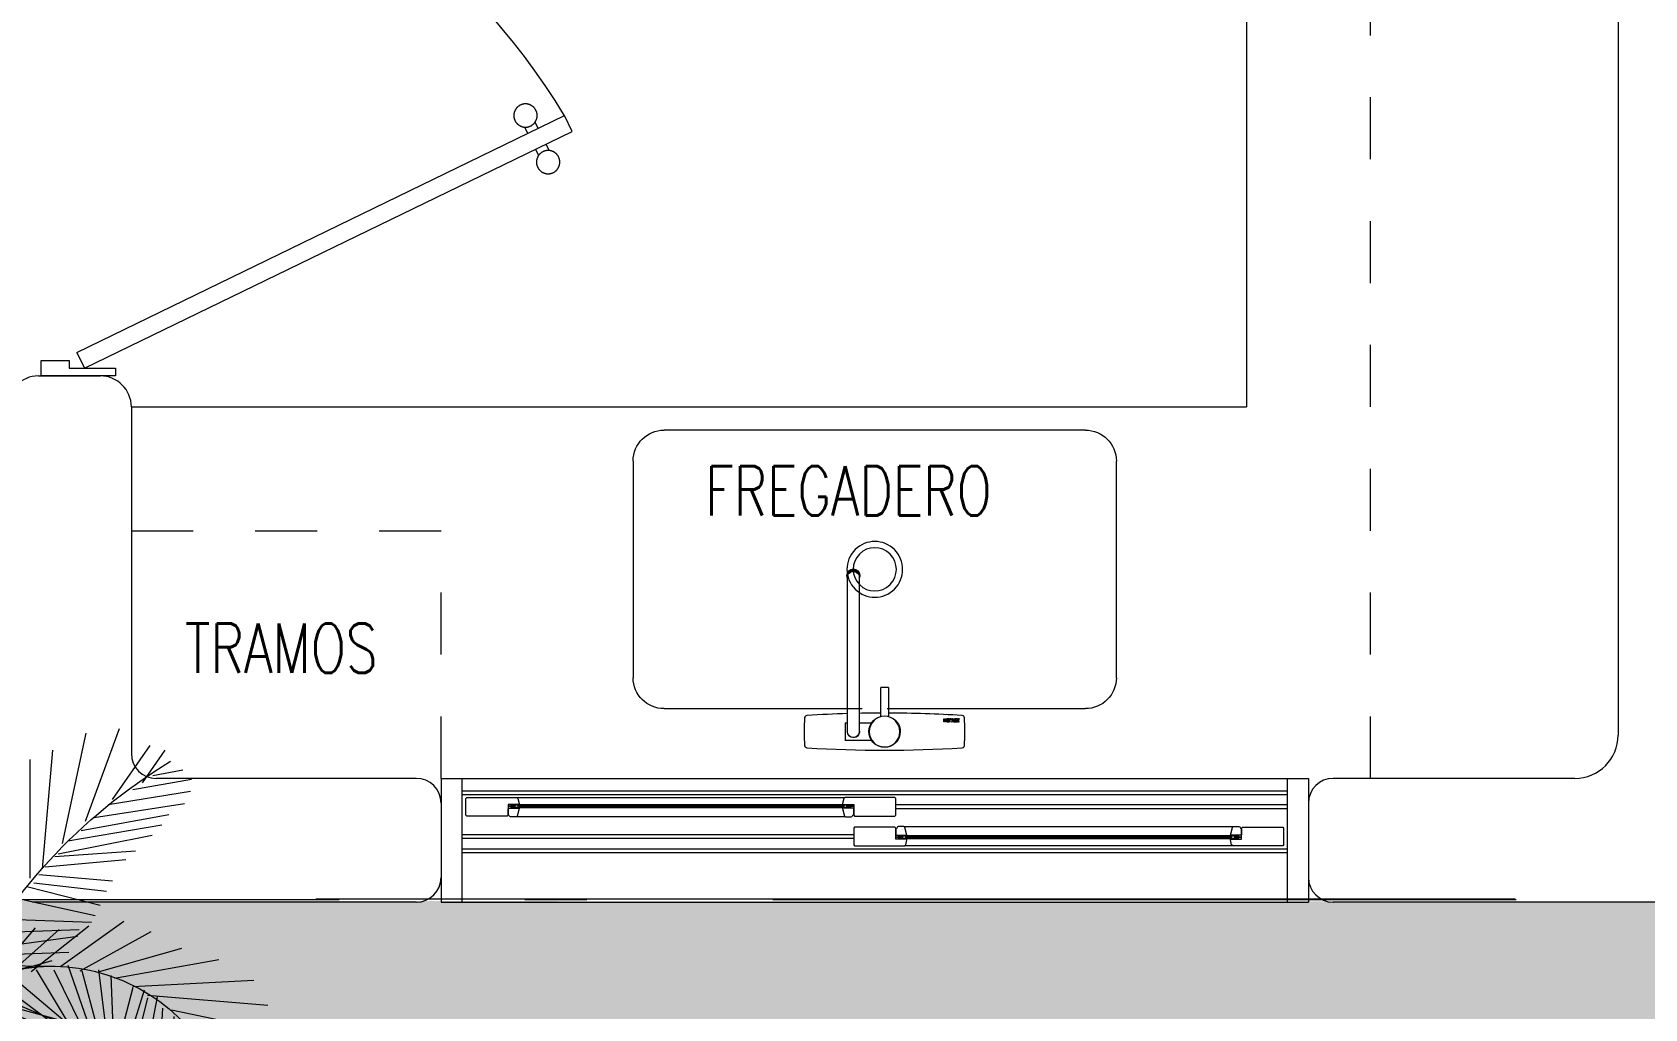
# Model space of a CAD drawing. Header units: metres. Extents: x 8 to 2416, y -346 to 476.
# Drawn here: x 43.992 to 46.594, y 32.781 to 34.359 of the extents above; entities that cross this region are included whole.
import ezdxf

# ---------------------------------------------------------------- set-up
doc = ezdxf.new("R2010")
doc.units = ezdxf.units.M
for name, pattern in [('0', [0]), ('ACAD_ISO10W100', [18, 12, -3, 0, -3]), ('DASHED', [0.75, 0.5, -0.25])]:
    doc.linetypes.add(name, pattern=pattern)
doc.layers.get('0').update_dxf_attribs({"color": 250, "linetype": '0', "lineweight": 20})
for name, color, linetype, lineweight in [('01a_Mobiliario', 250, 'Continuous', 0), ('A-DOOR', 35, 'Continuous', 5), ('A-WALL', 250, 'Continuous', 20), ('ARBOLES', 86, 'Continuous', 0), ('baños', 140, 'Continuous', 0), ('cristales', 131, 'Continuous', 0), ('MOB FIJOS', 251, 'Continuous', 0), ('piso', 253, 'Continuous', 0), ('PROYECCION', 9, 'DASHED', 0), ('textos', 7, 'Continuous', 0)]:
    doc.layers.add(name, color=color, linetype=linetype, lineweight=lineweight)
doc.layers.add('grama', color=7, linetype='Continuous', lineweight=0, true_color=0x698c45)
doc.layers.add('SOLAR', color=7, linetype='ACAD_ISO10W100', lineweight=9, true_color=0xff1414)
doc.styles.add('Arch-Dim', font='romans.shx', dxfattribs={"width": 0.75})

# ---------------------------------------------------------------- blocks, each defined once
blk = doc.blocks.new('arbol4')
at = {"layer": 'ARBOLES', "color": 252, "true_color": 0x8da178}
for p, q in [((1294.1057, 72.2892), (1294.0831, 72.3873)), ((1294.0817, 72.3133), (1294.059, 72.3631)), ((1294.1298, 72.253), (1294.11, 72.3782)), ((1294.151, 72.2182), (1294.1369, 72.3752)), ((1294.0803, 72.3164), (1294.0265, 72.3465)), ((1294.1666, 72.1926), (1294.1666, 72.3435)), ((1294.4554, 72.2949), (1294.4229, 72.3504)), ((1294.0916, 72.2982), (1293.9954, 72.3254)), ((1294.1779, 72.1609), (1294.1935, 72.3314)), ((1294.4481, 72.269), (1294.389, 72.3136)), ((1294.4499, 72.2407), (1294.4774, 72.3207)), ((1294.1213, 72.265), (1293.9982, 72.2922)), ((1294.1864, 72.1428), (1294.2133, 72.2937)), ((1294.1977, 72.1186), (1294.2288, 72.2892)), ((1294.4446, 72.2018), (1294.4886, 72.2856)), ((1294.1439, 72.2288), (1294.0208, 72.2575)), ((1294.4526, 72.254), (1294.3716, 72.2805)), ((1293.8751, 72.1533), (1293.851, 72.2348)), ((1293.9034, 72.1428), (1293.8694, 72.2318)), ((1293.9373, 72.1246), (1293.8807, 72.2333)), ((1293.9671, 72.1065), (1293.9034, 72.2318)), ((1294.2034, 72.0945), (1294.2444, 72.2469)), ((1294.4498, 72.233), (1294.3626, 72.2187)), ((1294.4511, 72.2457), (1294.3698, 72.2491)), ((1294.4389, 72.1719), (1294.4946, 72.2391)), ((1293.8454, 72.1684), (1293.8284, 72.2137)), ((1294.018, 72.0673), (1293.9345, 72.2182)), ((1294.1609, 72.1971), (1294.0378, 72.2258)), ((1294.2104, 72.0658), (1294.267, 72.2243)), ((1294.4502, 72.2041), (1294.3575, 72.2074)), ((1294.4309, 72.1396), (1294.5022, 72.2085)), ((1294.0421, 72.0597), (1293.9812, 72.185)), ((1294.1765, 72.1639), (1294.0604, 72.188)), ((1294.442, 72.1763), (1294.3548, 72.1941)), ((1294.4248, 72.1187), (1294.5035, 72.1815)), ((1293.8553, 72.1609), (1293.7944, 72.1624)), ((1294.0774, 72.0326), (1294.018, 72.1533)), ((1294.1892, 72.1307), (1294.0746, 72.1548)), ((1294.2203, 72.028), (1294.2826, 72.1594)), ((1294.4132, 72.1033), (1294.3245, 72.1526)), ((1294.4271, 72.1289), (1294.3388, 72.1615)), ((1294.4364, 72.1541), (1294.3517, 72.1699)), ((1294.6378, 72.0386), (1294.6052, 72.1594)), ((1294.6505, 72.0824), (1294.6435, 72.1594)), ((1293.9062, 72.1397), (1293.7788, 72.1096)), ((1293.9288, 72.1262), (1293.8114, 72.0628)), ((1294.1213, 71.9903), (1294.0562, 72.1292)), ((1294.3875, 72.0545), (1294.3099, 72.1283)), ((1294.4098, 72.0836), (1294.3234, 72.1353)), ((1294.3822, 72.0356), (1294.5063, 72.1307)), ((1294.4025, 72.0775), (1294.5002, 72.1496)), ((1294.6251, 72.0114), (1294.5939, 72.1397)), ((1293.9586, 72.1111), (1293.8567, 72.0416)), ((1294.202, 72.096), (1294.0788, 72.1231)), ((1294.1538, 71.9586), (1294.0887, 72.1065)), ((1294.2218, 71.9812), (1294.2968, 72.1231)), ((1294.3527, 71.996), (1294.2816, 72.106)), ((1294.3735, 72.0289), (1294.2987, 72.116)), ((1294.6052, 71.9737), (1294.584, 72.1141)), ((1293.9869, 72.096), (1293.9161, 72.0114)), ((1294.0137, 72.0779), (1293.9543, 71.9873)), ((1294.2048, 72.0748), (1294.1001, 72.0794)), ((1294.185, 71.9254), (1294.1284, 72.0839)), ((1294.2189, 71.948), (1294.2953, 72.0869)), ((1294.3125, 71.9627), (1294.2568, 72.0867)), ((1294.3606, 72.0007), (1294.4774, 72.0898)), ((1294.5869, 71.9526), (1294.5784, 72.0748)), ((1294.6364, 72.028), (1294.6817, 72.0869)), ((1294.2161, 72.0341), (1294.1071, 72.0567)), ((1294.1991, 71.9073), (1294.1737, 72.0522)), ((1294.2189, 71.9194), (1294.3067, 72.0643)), ((1294.2905, 71.9368), (1294.2409, 72.0618)), ((1294.5628, 71.9269), (1294.5628, 72.0643)), ((1294.059, 72.0462), (1293.9642, 71.9631)), ((1294.2203, 71.9722), (1294.127, 72.022)), ((1294.266, 71.913), (1294.2243, 72.0428)), ((1294.3202, 71.9597), (1294.443, 72.0345)), ((1294.5359, 71.8952), (1294.5104, 72.025)), ((1294.5444, 71.9133), (1294.5373, 72.0326)), ((1294.6137, 71.9903), (1294.7001, 72.0326)), ((1294.0958, 71.9979), (1293.9642, 71.9435)), ((1294.2175, 71.9163), (1294.1383, 72.0099)), ((1294.2274, 71.8957), (1294.1998, 72.019)), ((1294.2161, 71.8907), (1294.3067, 72.0129)), ((1294.2175, 71.9103), (1294.3038, 72.019)), ((1294.5203, 71.8967), (1294.4949, 71.9979)), ((1293.9784, 71.8514), (1293.9402, 71.9722)), ((1293.9939, 71.856), (1293.9699, 71.9843)), ((1294.1397, 71.9722), (1293.9854, 71.9254)), ((1294.0137, 71.8605), (1293.9996, 71.9948)), ((1294.0505, 71.8545), (1294.018, 71.9812)), ((1294.1029, 71.868), (1294.0364, 71.9692)), ((1294.2797, 71.9233), (1294.4037, 71.9909)), ((1294.4411, 71.8514), (1294.4553, 71.9692)), ((1294.4609, 71.8605), (1294.4652, 71.9737)), ((1294.4963, 71.8801), (1294.4722, 71.9722)), ((1294.5147, 71.8846), (1294.4864, 71.9752)), ((1294.5869, 71.9496), (1294.7029, 71.9903)), ((1293.9515, 71.8545), (1293.9048, 71.9556)), ((1294.1538, 71.8741), (1294.0619, 71.9586)), ((1294.1878, 71.8846), (1294.0972, 71.9526)), ((1294.2133, 71.8862), (1294.1284, 71.9511)), ((1294.255, 71.904), (1294.3687, 71.949)), ((1294.3406, 71.8514), (1294.4001, 71.9511)), ((1294.3689, 71.8514), (1294.4142, 71.9435)), ((1294.3916, 71.8439), (1294.4312, 71.9586)), ((1294.4142, 71.8529), (1294.4383, 71.9435)), ((1294.5586, 71.9163), (1294.71, 71.948)), ((1293.909, 71.8545), (1293.7859, 71.9194)), ((1293.926, 71.862), (1293.8255, 71.939)), ((1293.9345, 71.856), (1293.8765, 71.939)), ((1294.1793, 71.9284), (1293.9939, 71.9163)), ((1294.2276, 71.8912), (1294.3757, 71.932)), ((1294.2402, 71.8786), (1294.3661, 71.9314)), ((1294.2699, 71.865), (1294.3675, 71.9375)), ((1294.2996, 71.8605), (1294.3902, 71.9375)), ((1293.8071, 71.8605), (1293.7208, 71.8967)), ((1293.8496, 71.8575), (1293.7562, 71.9073)), ((1294.2005, 71.9028), (1294.0477, 71.8967)), ((1294.5203, 71.8922), (1294.7142, 71.9088)), ((1294.1255, 71.8711), (1294.0435, 71.7322)), ((1294.1538, 71.8786), (1294.0831, 71.7518)), ((1294.2107, 71.8656), (1294.0938, 71.8105)), ((1294.1765, 71.8816), (1294.1241, 71.776)), ((1294.192, 71.8816), (1294.1538, 71.7895)), ((1294.2062, 71.8831), (1294.1751, 71.7941)), ((1294.2133, 71.8801), (1294.2062, 71.6733)), ((1294.2246, 71.8771), (1294.3661, 71.8363)), ((1294.2274, 71.8695), (1294.3477, 71.8424)), ((1294.2331, 71.8741), (1294.3137, 71.7639)), ((1294.4666, 71.865), (1294.635, 71.8348)), ((1294.4963, 71.8786), (1294.6916, 71.868)), ((1293.7902, 71.8635), (1293.7237, 71.8348)), ((1293.851, 71.859), (1293.7562, 71.8107)), ((1293.8963, 71.856), (1293.7888, 71.7895)), ((1293.9189, 71.8499), (1293.8043, 71.7714)), ((1293.9515, 71.8575), (1293.8284, 71.7563)), ((1293.984, 71.856), (1293.8609, 71.7397)), ((1294.0137, 71.8545), (1293.8991, 71.7367)), ((1294.0477, 71.8545), (1293.943, 71.7397)), ((1294.0788, 71.8605), (1293.9685, 71.7231)), ((1294.0987, 71.859), (1294.0053, 71.7292)), ((1294.2101, 71.8611), (1294.2966, 71.7117)), ((1294.2331, 71.8499), (1294.2359, 71.6386)), ((1294.2387, 71.8439), (1294.3675, 71.8454)), ((1294.2727, 71.862), (1294.3392, 71.7835)), ((1294.2996, 71.856), (1294.3774, 71.7865)), ((1294.3321, 71.8545), (1294.4255, 71.7805)), ((1294.3803, 71.8454), (1294.4821, 71.7729)), ((1294.4114, 71.8529), (1294.526, 71.7895)), ((1294.4425, 71.8545), (1294.5755, 71.8167)), ((1294.2039, 71.8239), (1294.0782, 71.811)), ((1294.2458, 71.8288), (1294.393, 71.8228)), ((1294.2557, 71.8182), (1294.4071, 71.7971)), ((1294.1856, 71.8034), (1294.0647, 71.7944)), ((1294.1762, 71.7741), (1294.0727, 71.7903)), ((1294.1978, 71.8094), (1294.2781, 71.7003)), ((1294.2642, 71.7956), (1294.2444, 71.5963)), ((1294.277, 71.7911), (1294.41, 71.7865)), ((1294.1497, 71.7227), (1294.064, 71.7671)), ((1294.1644, 71.7483), (1294.07, 71.78)), ((1294.1814, 71.7811), (1294.2506, 71.6414)), ((1294.2826, 71.776), (1294.2685, 71.551)), ((1294.2939, 71.7699), (1294.4298, 71.7745)), ((1294.3137, 71.7367), (1294.4354, 71.7639)), ((1294.1285, 71.6798), (1294.0458, 71.7359)), ((1294.1414, 71.7025), (1294.0551, 71.753)), ((1294.1703, 71.7505), (1294.208, 71.5753)), ((1294.3081, 71.7352), (1294.2968, 71.5163)), ((1294.3251, 71.7171), (1294.4439, 71.7473)), ((1294.1091, 71.6503), (1294.0359, 71.7144)), ((1294.3364, 71.7111), (1294.4538, 71.7246)), ((1294.089, 71.627), (1294.0263, 71.6943)), ((1294.1438, 71.6991), (1294.1607, 71.5403)), ((1294.3307, 71.7035), (1294.3307, 71.5118)), ((1294.3449, 71.6975), (1294.4637, 71.708)), ((1294.3505, 71.6884), (1294.3675, 71.4967)), ((1294.3548, 71.6854), (1294.485, 71.6733)), ((1294.0751, 71.6074), (1294.0068, 71.6755)), ((1294.1203, 71.6595), (1294.1249, 71.5053)), ((1294.5005, 71.6597), (1294.3703, 71.6688)), ((1294.376, 71.6643), (1294.5274, 71.6341)), ((1294.0665, 71.607), (1293.9911, 71.6531)), ((1294.3831, 71.6477), (1294.4213, 71.4695)), ((1294.3916, 71.6431), (1294.543, 71.6175)), ((1294.0638, 71.5967), (1293.9693, 71.6163)), ((1294.0946, 71.6263), (1294.0896, 71.4747)), ((1294.4128, 71.6265), (1294.5543, 71.6009)), ((1294.4199, 71.6114), (1294.4751, 71.462)), ((1294.434, 71.6054), (1294.5798, 71.5827)), ((1294.0536, 71.5843), (1293.929, 71.591)), ((1294.066, 71.5919), (1294.044, 71.441)), ((1294.4567, 71.5843), (1294.5897, 71.5631)), ((1294.0391, 71.5709), (1293.9107, 71.5599)), ((1294.0359, 71.5683), (1294.0074, 71.4335)), ((1294.4637, 71.5767), (1294.5246, 71.4892)), ((1294.4963, 71.5601), (1294.5911, 71.5435)), ((1294.0168, 71.5525), (1293.8827, 71.53)), ((1293.998, 71.5396), (1293.9678, 71.4476)), ((1294.5119, 71.5495), (1294.5486, 71.4967)), ((1294.5288, 71.5375), (1294.5769, 71.5284))]:
    blk.add_line(p, q, dxfattribs=at)
blk.add_circle((1294.2168, 71.886), 0.0272, dxfattribs=at)
for centre, radius, start, end in [((1293.7028, 71.9589), 0.5191, 351.935, 49.7903), ((1294.0057, 72.282), 0.4487, 298.0575, 7.0723), ((1293.5024, 71.3319), 0.9041, 37.8019, 70.1579), ((1294.3655, 72.1407), 0.2949, 239.7144, 357.8335), ((1293.9421, 73.0073), 1.1544, 258.4255, 283.7644), ((1293.602, 72.0232), 0.6299, 299.7081, 347.4206), ((1295.0272, 72.287), 0.9041, 206.3271, 238.6831)]:
    blk.add_arc(centre, radius, start, end, dxfattribs=at)
blk = doc.blocks.new('puerta 1.00')
at = {"layer": 'A-DOOR'}
for p, q in [((-0.15, -0.0125), (-0.9369, -0.3949)), ((-0.1376, -0.038), (-0.15, -0.0125)), ((-0.1376, -0.038), (-0.9245, -0.4204)), ((-0.8946, -0.3743), (-0.8996, -0.3641)), ((-0.8777, -0.3661), (-0.8826, -0.3559)), ((-0.9369, -0.3949), (-0.9245, -0.4204)), ((-0.8822, -0.3998), (-0.8772, -0.4101)), ((-0.8653, -0.3916), (-0.8603, -0.4018))]:
    blk.add_line(p, q, dxfattribs=at)
for points in [[(-0.08, 0), (-0.08, -0.025), (-0.125, -0.025), (-0.125, -0.0125), (-0.2, -0.0125), (-0.2, 0), (-0.08, 0)], [(-0.08, -0.95), (-0.08, -0.925), (-0.125, -0.925), (-0.125, -0.9375), (-0.2, -0.9375), (-0.2, -0.95), (-0.08, -0.95)]]:
    blk.add_lwpolyline(points, dxfattribs=at)
blk.add_arc((0.0366, 0.1602), 1.1229, 211.1336, 257.8343, dxfattribs=at)
for points in [[(-0.8982, -0.3642), (-0.9033, -0.3642), (-0.912, -0.3591), (-0.917, -0.3504), (-0.917, -0.3403), (-0.912, -0.3316), (-0.9033, -0.3265), (-0.8932, -0.3265), (-0.8844, -0.3316), (-0.8794, -0.3403), (-0.8794, -0.3504), (-0.8844, -0.3591), (-0.8932, -0.3642), (-0.8982, -0.3642)], [(-0.8617, -0.4394), (-0.8667, -0.4394), (-0.8754, -0.4344), (-0.8805, -0.4256), (-0.8805, -0.4156), (-0.8754, -0.4068), (-0.8667, -0.4018), (-0.8566, -0.4018), (-0.8479, -0.4068), (-0.8428, -0.4156), (-0.8428, -0.4257), (-0.8479, -0.4344), (-0.8566, -0.4394), (-0.8617, -0.4394)]]:
    blk.add_open_spline(points, degree=2, dxfattribs=at)
blk = doc.blocks.new('A$C531dc7ba')
at = {"layer": 'A-DOOR'}
for p, q in [((0, 0.2), (1.4, 0.2)), ((0, 0.2), (0, 0)), ((0.034, 0), (0.034, 0.2)), ((1.366, 0), (1.366, 0.2)), ((1.4, 0.2), (1.4, 0)), ((0.034, 0.18), (1.366, 0.18)), ((0.04, 0.1675), (0.0415, 0.169)), ((0.04, 0.1405), (0.04, 0.1675)), ((0.0415, 0.169), (0.1221, 0.169)), ((0.1255, 0.158), (0.108, 0.158)), ((0.108, 0.158), (0.108, 0.1405)), ((0.113, 0.157), (0.119, 0.153)), ((0.113, 0.153), (0.119, 0.157)), ((0.1221, 0.169), (0.124, 0.1675)), ((0.1221, 0.169), (0.6519, 0.169)), ((0.124, 0.1675), (0.126, 0.1595)), ((0.126, 0.1585), (0.1255, 0.158)), ((0.126, 0.1595), (0.126, 0.1585)), ((0.65, 0.1675), (0.648, 0.1595)), ((0.648, 0.1595), (0.648, 0.1585)), ((0.648, 0.1585), (0.6485, 0.158)), ((0.6485, 0.158), (0.666, 0.158)), ((0.6519, 0.169), (0.65, 0.1675)), ((0.7325, 0.169), (0.6519, 0.169)), ((0.661, 0.157), (0.655, 0.153)), ((0.661, 0.153), (0.655, 0.157)), ((0.666, 0.158), (0.666, 0.1405)), ((0.734, 0.1675), (0.7325, 0.169)), ((0.734, 0.1405), (0.734, 0.1675)), ((0.0415, 0.139), (0.04, 0.1405)), ((0.1065, 0.139), (0.0415, 0.139)), ((0.108, 0.1405), (0.1065, 0.139)), ((0.108, 0.155), (0.113, 0.155)), ((0.108, 0.155), (0.113, 0.155)), ((0.6528, 0.138), (0.1212, 0.138)), ((0.666, 0.155), (0.661, 0.155)), ((0.666, 0.155), (0.661, 0.155)), ((0.666, 0.1405), (0.6675, 0.139)), ((0.6675, 0.139), (0.7325, 0.139)), ((0.734, 0.1405), (0.7325, 0.139)), ((0.6675, 0.121), (0.666, 0.1195)), ((0.666, 0.1195), (0.666, 0.0925)), ((0.7325, 0.121), (0.6675, 0.121)), ((0.734, 0.1195), (0.7325, 0.121)), ((0.734, 0.102), (0.734, 0.1195)), ((0.734, 0.105), (0.739, 0.105)), ((0.734, 0.105), (0.739, 0.105)), ((0.739, 0.103), (0.745, 0.107)), ((0.739, 0.107), (0.745, 0.103)), ((0.7472, 0.122), (1.2788, 0.122)), ((1.287, 0.103), (1.281, 0.107)), ((1.287, 0.107), (1.281, 0.103)), ((1.292, 0.105), (1.287, 0.105)), ((1.292, 0.105), (1.287, 0.105)), ((1.292, 0.1195), (1.2935, 0.121)), ((1.292, 0.102), (1.292, 0.1195)), ((1.2935, 0.121), (1.3585, 0.121)), ((1.3585, 0.121), (1.36, 0.1195)), ((1.36, 0.1195), (1.36, 0.0925)), ((0.034, 0.08), (1.366, 0.08)), ((0.666, 0.0925), (0.6675, 0.091)), ((0.6675, 0.091), (0.7481, 0.091)), ((0.7515, 0.102), (0.734, 0.102)), ((0.7481, 0.091), (0.75, 0.0925)), ((1.2779, 0.091), (0.7481, 0.091)), ((0.75, 0.0925), (0.752, 0.1005)), ((0.752, 0.1015), (0.7515, 0.102)), ((0.752, 0.1005), (0.752, 0.1015)), ((1.274, 0.1015), (1.2745, 0.102)), ((1.274, 0.1005), (1.274, 0.1015)), ((1.276, 0.0925), (1.274, 0.1005)), ((1.2745, 0.102), (1.292, 0.102)), ((1.2779, 0.091), (1.276, 0.0925)), ((1.3585, 0.091), (1.2779, 0.091)), ((1.36, 0.0925), (1.3585, 0.091)), ((0, 0), (1.4, 0))]:
    blk.add_line(p, q, dxfattribs=at)
at = {"layer": 'A-DOOR', "color": 8}
for p, q in [((0.034, 0.174), (1.366, 0.174)), ((1.366, 0.157), (0.734, 0.157)), ((1.366, 0.151), (0.734, 0.151)), ((0.666, 0.109), (0.034, 0.109)), ((0.666, 0.103), (0.034, 0.103)), ((0.034, 0.086), (1.366, 0.086))]:
    blk.add_line(p, q, dxfattribs=at)
at = {"layer": 'A-DOOR'}
for points in [[(0.113, 0.157), (0.119, 0.157), (0.119, 0.153), (0.113, 0.153)], [(0.113, 0.157), (0.661, 0.157), (0.661, 0.153), (0.113, 0.153)], [(0.1255, 0.158), (0.1135, 0.158), (0.1135, 0.157), (0.1255, 0.157)], [(0.119, 0.157), (0.124, 0.157), (0.124, 0.153), (0.119, 0.153)], [(0.6485, 0.158), (0.6605, 0.158), (0.6605, 0.157), (0.6485, 0.157)], [(0.655, 0.157), (0.65, 0.157), (0.65, 0.153), (0.655, 0.153)], [(0.661, 0.157), (0.655, 0.157), (0.655, 0.153), (0.661, 0.153)], [(0.108, 0.155), (0.113, 0.155), (0.113, 0.155), (0.108, 0.155)], [(0.1255, 0.153), (0.1135, 0.153), (0.1135, 0.152), (0.1255, 0.152)], [(0.6485, 0.153), (0.6605, 0.153), (0.6605, 0.152), (0.6485, 0.152)], [(0.666, 0.155), (0.661, 0.155), (0.661, 0.155), (0.666, 0.155)], [(0.734, 0.105), (0.739, 0.105), (0.739, 0.105), (0.734, 0.105)], [(1.287, 0.103), (0.739, 0.103), (0.739, 0.107), (1.287, 0.107)], [(0.739, 0.103), (0.745, 0.103), (0.745, 0.107), (0.739, 0.107)], [(0.7515, 0.107), (0.7395, 0.107), (0.7395, 0.108), (0.7515, 0.108)], [(0.745, 0.103), (0.75, 0.103), (0.75, 0.107), (0.745, 0.107)], [(1.2745, 0.107), (1.2865, 0.107), (1.2865, 0.108), (1.2745, 0.108)], [(1.281, 0.103), (1.276, 0.103), (1.276, 0.107), (1.281, 0.107)], [(1.287, 0.103), (1.281, 0.103), (1.281, 0.107), (1.287, 0.107)], [(1.292, 0.105), (1.287, 0.105), (1.287, 0.105), (1.292, 0.105)], [(0.7515, 0.102), (0.7395, 0.102), (0.7395, 0.103), (0.7515, 0.103)], [(1.2745, 0.102), (1.2865, 0.102), (1.2865, 0.103), (1.2745, 0.103)]]:
    blk.add_lwpolyline(points, close=True, dxfattribs=at)
at = {"layer": 'A-DOOR', "color": 7}
for points in [[(0.113, 0.153), (0.661, 0.153), (0.661, 0.157), (0.113, 0.157)], [(1.287, 0.107), (0.739, 0.107), (0.739, 0.103), (1.287, 0.103)]]:
    blk.add_lwpolyline(points, close=True, dxfattribs=at)
at = {"layer": 'A-DOOR'}
for points in [[(0.1101, 0.1395, 0.341999), (0.1082, 0.141), (0.108, 0.1413), (0.108, 0.151), (0.109, 0.152), (0.126, 0.152), (0.126, 0.1515), (0.1227, 0.1391, -0.339454), (0.1212, 0.138), (0.1121, 0.138, -0.341999)], [(0.6639, 0.1395, -0.341999), (0.6658, 0.141), (0.666, 0.1413), (0.666, 0.151), (0.665, 0.152), (0.648, 0.152), (0.648, 0.1515), (0.6513, 0.1391, 0.339454), (0.6528, 0.138), (0.6619, 0.138, 0.341999)], [(0.7361, 0.1205, -0.341999), (0.7342, 0.119), (0.734, 0.1187), (0.734, 0.109), (0.735, 0.108), (0.752, 0.108), (0.752, 0.1085), (0.7487, 0.1209, 0.339454), (0.7472, 0.122), (0.7381, 0.122, 0.341999)], [(1.2899, 0.1205, 0.341999), (1.2918, 0.119), (1.292, 0.1187), (1.292, 0.109), (1.291, 0.108), (1.274, 0.108), (1.274, 0.1085), (1.2773, 0.1209, -0.339454), (1.2788, 0.122), (1.2879, 0.122, -0.341999)]]:
    blk.add_lwpolyline(points, format="xyb", close=True, dxfattribs=at)
at = {"layer": 'cristales', "const_width": 0.004}
for points in [[(0.124, 0.155), (0.65, 0.155)], [(1.276, 0.105), (0.75, 0.105)]]:
    blk.add_lwpolyline(points, dxfattribs=at)
blk = doc.blocks.new('SE3')
at = {"layer": 'MOB FIJOS'}
for p, q in [((115.4, 359.7), (115.4, 371.2)), ((132.6, 371.2), (115.4, 371.2)), ((115.4, 359.7), (116.8, 359.7)), ((116.8, 365.4), (116.8, 264.8)), ((124.5, 264.8), (124.5, 365.4)), ((124.5, 359.7), (132.6, 359.7)), ((180, 358.9), (179.6, 358.9)), ((179.6, 358.9), (179.6, 357)), ((179.6, 357), (180, 357)), ((180, 358.1), (180, 358.9)), ((180.7, 358.1), (180, 358.1)), ((180, 357), (180, 357.8)), ((180, 357.8), (180.7, 357.8)), ((181.1, 358.9), (180.7, 358.9)), ((180.7, 358.9), (180.7, 358.1)), ((180.7, 357.8), (180.7, 357)), ((180.7, 357), (181.1, 357)), ((181.1, 357), (181.1, 358.9)), ((181.5, 358.9), (182.8, 358.9)), ((181.5, 357), (181.5, 358.9)), ((182.9, 357), (181.5, 357)), ((181.8, 358.6), (181.8, 358.2)), ((182.8, 358.6), (181.8, 358.6)), ((181.8, 358.2), (182.8, 358.2)), ((181.8, 357.8), (181.8, 357.3)), ((182.8, 357.8), (181.8, 357.8)), ((181.8, 357.3), (182.9, 357.3)), ((182.8, 358.9), (182.8, 358.6)), ((182.8, 358.2), (182.8, 357.8)), ((182.9, 357.3), (182.9, 357)), ((183.2, 358.9), (183.6, 358.9)), ((183.2, 357), (183.2, 358.9)), ((184.5, 357), (183.2, 357)), ((183.6, 358.9), (183.6, 357.3)), ((183.6, 357.3), (184.5, 357.3)), ((184.5, 357.3), (184.5, 357)), ((184.6, 358.9), (185, 358.9)), ((185.2, 357), (184.6, 358.9)), ((185, 358.9), (185.4, 357.5)), ((185.6, 357), (185.2, 357)), ((185.4, 357.5), (185.9, 358.9)), ((186.3, 358.9), (185.6, 357)), ((185.9, 358.9), (186.3, 358.9)), ((186.5, 358.9), (187.8, 358.9)), ((186.5, 357), (186.5, 358.9)), ((187.8, 357), (186.5, 357)), ((186.8, 358.6), (186.8, 358.2)), ((187.8, 358.6), (186.8, 358.6)), ((186.8, 358.2), (187.7, 358.2)), ((186.8, 357.8), (186.8, 357.3)), ((187.7, 357.8), (186.8, 357.8)), ((186.8, 357.3), (187.8, 357.3)), ((187.7, 358.2), (187.7, 357.8)), ((187.8, 358.9), (187.8, 358.6)), ((187.8, 357.3), (187.8, 357)), ((188, 358.9), (188.5, 358.9)), ((188.6, 358), (188, 358.9)), ((188, 357), (188.6, 358)), ((188.4, 357), (188, 357)), ((188.8, 357.7), (188.4, 357)), ((188.5, 358.9), (188.8, 358.3)), ((188.8, 358.3), (189.2, 358.9)), ((189.2, 357), (188.8, 357.7)), ((189.6, 358.9), (189, 358)), ((189, 358), (189.7, 357)), ((189.2, 358.9), (189.6, 358.9)), ((189.7, 357), (189.2, 357)), ((138.5, 355.7), (138.5, 336.6)), ((143.5, 336.6), (143.5, 355.7)), ((143.5, 336.6), (138.5, 336.6)), ((116.5, 264.1), (116.5, 263.5)), ((116.8, 264.8), (116.8, 264.1)), ((124.5, 264.1), (124.5, 264.8)), ((124.8, 263.5), (124.8, 264.1))]:
    blk.add_line(p, q, dxfattribs=at)
blk.add_circle((141, 365.4), 10, dxfattribs=at)
for centre, radius, start, end in [((200.7, 365.4), 111.9, 175.2133, 184.7867), ((90.8, 374.6), 1.52, 93.4481, 175.2133), ((141, -458.7), 836.4, 86.5519, 93.4481), ((120.7, 365.4), 3.91, 0, 192.0524), ((120.7, 365.4), 3.81, 0, 180), ((141, 365.4), 10.2, 0, 255.8182), ((191.2, 374.6), 1.52, 4.7867, 86.5519), ((81.2, 365.4), 111.9, 355.2133, 4.7867), ((120.7, 365.4), 3.91, 347.9113, 0), ((141, 365.4), 10.2, 284.1818, 0), ((90.8, 356.2), 1.52, 184.7867, 266.5519), ((141, 1189.5), 836.4, 266.5519, 268.3467), ((141, 1189.5), 836.4, 268.8689, 269.8295), ((141, 1189.5), 836.4, 270.1705, 273.4481), ((191.2, 356.2), 1.52, 273.4481, 355.2133)]:
    blk.add_arc(centre, radius, start, end, dxfattribs=at)
for centre, major_axis, start_param, end_param in [((120.7, 264.1), (4.12, 0), 2.748282, 6.283185), ((120.7, 263.5), (4.12, 0), 3.141593, 6.283185), ((120.7, 264.8), (-3.81, 0), 0, 3.141593), ((120.7, 264.1), (3.81, 0), 3.141593, 6.283185), ((120.7, 264.1), (4.12, 0), 0, 0.393311)]:
    blk.add_ellipse(centre, major_axis=major_axis, ratio=0.996195, start_param=start_param, end_param=end_param, dxfattribs=at)
blk = doc.blocks.new('A$Cc7ce667a')
at = {"layer": 'MOB FIJOS'}
for p, q in [((0.05, 0.5176), (0.73, 0.5176)), ((0, 0.1176), (0, 0.4676)), ((0.78, 0.4676), (0.78, 0.1176)), ((0.3697, 0.0676), (0.05, 0.0676)), ((0.73, 0.0676), (0.4103, 0.0676))]:
    blk.add_line(p, q, dxfattribs=at)
for centre, start, end in [((0.05, 0.4676), 90, 180), ((0.73, 0.4676), 0, 90), ((0.05, 0.1176), 180, 270), ((0.73, 0.1176), 270, 0)]:
    blk.add_arc(centre, 0.05, start, end, dxfattribs=at)
at = {"layer": 'MOB FIJOS', "ltscale": 0.01}
for major_axis in [(-0.0318, 0.0318), (-0.0247, 0.0247)]:
    blk.add_ellipse((0.39, 0.2926), major_axis=major_axis, ratio=1, start_param=2.356194489560823, end_param=8.639379796740409, dxfattribs=at)
at = {"layer": 'MOB FIJOS', "xscale": 0.002480511886764446, "yscale": 0.002480511886764446, "zscale": 0.002480511886764446, "rotation": 180}
blk.add_blockref('SE3', (0.7239, 0.9368), dxfattribs=at)
blk = doc.blocks.new('PL BASE 1N NASAS 09')
at = {"layer": '01a_Mobiliario', "transparency": 33554684}
for p in [(-104.4311, -53.3997), (-106.2311, -54.4497)]:
    blk.add_line(p, (-104.4311, -54.4497), dxfattribs=at)
at = {"layer": 'A-WALL'}
for p, q in [((-103.8311, -51.1397), (-103.8311, -54.9197)), ((-106.3811, -54.3997), (-106.2811, -54.3997)), ((-106.2311, -54.4497), (-106.2311, -55.0097)), ((-103.8311, -54.9197), (-103.8311, -54.9797)), ((-105.7711, -55.0497), (-106.1911, -55.0497)), ((-103.9011, -55.0497), (-104.2911, -55.0497)), ((-105.7311, -55.0897), (-105.7311, -55.2097)), ((-104.3311, -55.0897), (-104.3311, -55.2097)), ((-105.7711, -55.2497), (-106.3911, -55.2497)), ((-102.5711, -55.2497), (-104.2911, -55.2497))]:
    blk.add_line(p, q, dxfattribs=at)
for centre, radius, start, end in [((-106.3811, -54.4497), 0.05, 90, 180), ((-106.2811, -54.4497), 0.05, 0, 90), ((-103.9011, -54.9797), 0.07, 270, 0), ((-106.1911, -55.0097), 0.04, 180, 270), ((-105.7711, -55.0897), 0.04, 0, 90), ((-104.2911, -55.0897), 0.04, 90, 180), ((-105.7711, -55.2097), 0.04, 270, 0), ((-104.2911, -55.2097), 0.04, 180, 270)]:
    blk.add_arc(centre, radius, start, end, dxfattribs=at)
at = {"layer": 'PROYECCION', "color": 252, "linetype": 'DASHED', "ltscale": 0.1}
for p, q in [((-104.2311, -55.0497), (-104.2311, -53.3997)), ((-106.2311, -54.6497), (-105.7311, -54.6497)), ((-105.7311, -55.0497), (-105.7311, -54.6497))]:
    blk.add_line(p, q, dxfattribs=at)
at = {"color": 1}
blk.add_blockref('A$C531dc7ba', (-105.7311, -55.2497), dxfattribs=at)
at = {"layer": 'A-DOOR', "rotation": 180}
blk.add_blockref('puerta 1.00', (-106.4565, -54.3997), dxfattribs=at)
at = {"layer": 'MOB FIJOS', "xscale": -1}
blk.add_blockref('A$Cc7ce667a', (-104.6411, -55.0047), dxfattribs=at)
at = {"layer": 'textos', "char_height": 0.08, "width": 26.65337, "style": 'Arch-Dim'}
for s, insert, attachment_point in [('\\pxt5.9124,29;FREGADERO', (-104.8423, -54.5452), 3), ('\\pxt5.9124,29;TRAMOS', (-106.1445, -54.8795), 7)]:
    blk.add_mtext(s, dxfattribs=dict(at, insert=insert, attachment_point=attachment_point))
blk = doc.blocks.new('PL MUEBLES 1N NASAS 09')
at = {"layer": 'baños'}
blk.add_blockref('PL BASE 1N NASAS 09', (162.2615, 88.2033), dxfattribs=at)

msp = doc.modelspace()

# ---------------------------------------------------------------- hatches: boundary and pattern name
at = {"layer": 'grama', "transparency": 33554495}
h = msp.add_hatch(color=256, dxfattribs=at)
h.dxf.hatch_style = 1
edge = h.paths.add_edge_path()
edge.add_line((80.8091, 57.9566), (21.0607, 57.947))
edge.add_line((21.0607, 57.947), (21.0385, 56.947))
edge.add_line((21.0385, 56.947), (37.3509, 56.9496))
edge.add_arc((37.351, 56.3496), 0.6, 0.0092, 90.0092, ccw=False)
edge.add_line((37.951, 56.3497), (37.9514, 53.9497))
edge.add_arc((37.3514, 53.9496), 0.6, -89.9908, 0.0092, ccw=False)
edge.add_line((37.3515, 53.3496), (36.0515, 53.3494))
edge.add_arc((36.0515, 53.0494), 0.3, 90.0092, 180.0139)
edge.add_line((35.7515, 53.0493), (35.7516, 52.9481))
edge.add_line((35.7516, 52.9481), (52.3266, 52.9536))
edge.add_line((52.3266, 52.9536), (52.3266, 53.2536))
edge.add_line((52.3266, 53.2536), (62.2016, 53.2536))
edge.add_line((62.2016, 53.2536), (62.2016, 47.4481))
edge.add_line((62.2016, 47.4481), (63.2016, 47.4481))
edge.add_line((63.2016, 47.4481), (63.2016, 53.2549))
edge.add_line((63.2016, 53.2549), (70.7634, 53.2529))
edge.add_line((70.7634, 53.2529), (70.7634, 47.7461))
edge.add_line((70.7634, 47.7461), (71.3634, 47.7481))
edge.add_line((71.3634, 47.7481), (71.3634, 38.1618))
edge.add_line((71.3634, 38.1618), (70.7634, 38.1624))
edge.add_line((70.7634, 38.1624), (70.7634, 32.6542))
edge.add_line((70.7634, 32.6542), (63.2016, 32.6549))
edge.add_line((63.2016, 32.6549), (63.2016, 38.459))
edge.add_line((63.2016, 38.459), (62.2016, 38.459))
edge.add_line((62.2016, 38.459), (62.1891, 32.6536))
edge.add_line((62.1891, 32.6536), (52.3266, 32.6536))
edge.add_line((52.3266, 32.6536), (52.3266, 32.9536))
edge.add_line((52.3266, 32.9536), (27.9516, 32.959))
edge.add_line((27.9516, 32.959), (27.9516, 39.359))
edge.add_line((27.9516, 39.359), (26.8226, 39.359))
edge.add_line((26.8226, 39.359), (26.8226, 40.259))
edge.add_line((26.8226, 40.259), (26.4226, 40.259))
edge.add_line((26.4226, 40.259), (26.4226, 45.6481))
edge.add_line((26.4226, 45.6481), (26.8226, 45.6481))
edge.add_line((26.8226, 45.6481), (26.8226, 46.5481))
edge.add_line((26.8226, 46.5481), (27.9516, 46.5481))
edge.add_line((27.9516, 46.5481), (27.9516, 52.9481))
edge.add_line((27.9516, 52.9481), (28.1515, 52.9481))
edge.add_line((28.1515, 52.9481), (28.1515, 53.0481))
edge.add_arc((27.8515, 53.0481), 0.3, 0.0092, 90.0092)
edge.add_line((27.8515, 53.3481), (25.1634, 53.3476))
edge.add_arc((25.1635, 52.5476), 0.8, 90.0092, 198.7971)
edge.add_arc((-3.0236, 42.9535), 28.9752, -26.20209, 18.79711, ccw=False)
edge.add_arc((21.1796, 31.043), 2, 270, 333.7979, ccw=False)
edge.add_line((21.1796, 29.043), (20.4196, 29.043))
edge.add_line((20.4196, 29.043), (20.3955, 27.9576))
edge.add_line((20.3955, 27.9576), (80.305, 27.9575))
edge.add_line((80.305, 27.9575), (80.8091, 57.9566))

# ---------------------------------------------------------------- linework, layer by layer
at = {"layer": 'piso'}
msp.add_line((44.4493, 32.959), (46.3854, 32.959), dxfattribs=at)
at = {"layer": 'SOLAR', "ltscale": 0.1}
msp.add_lwpolyline([(65.3869, 32.9575), (27.5082, 32.9576), (27.9516, 52.9481), (65.7229, 52.9542)], close=True, dxfattribs=at)

# ---------------------------------------------------------------- block references
msp.add_blockref('PL MUEBLES 1N NASAS 09', (-11.8789, 0))
at = {"layer": 'ARBOLES', "xscale": -1, "rotation": 180}
msp.add_blockref('arbol4', (-1250.3425, 104.6959), dxfattribs=at)

doc.saveas('drawing.dxf')
